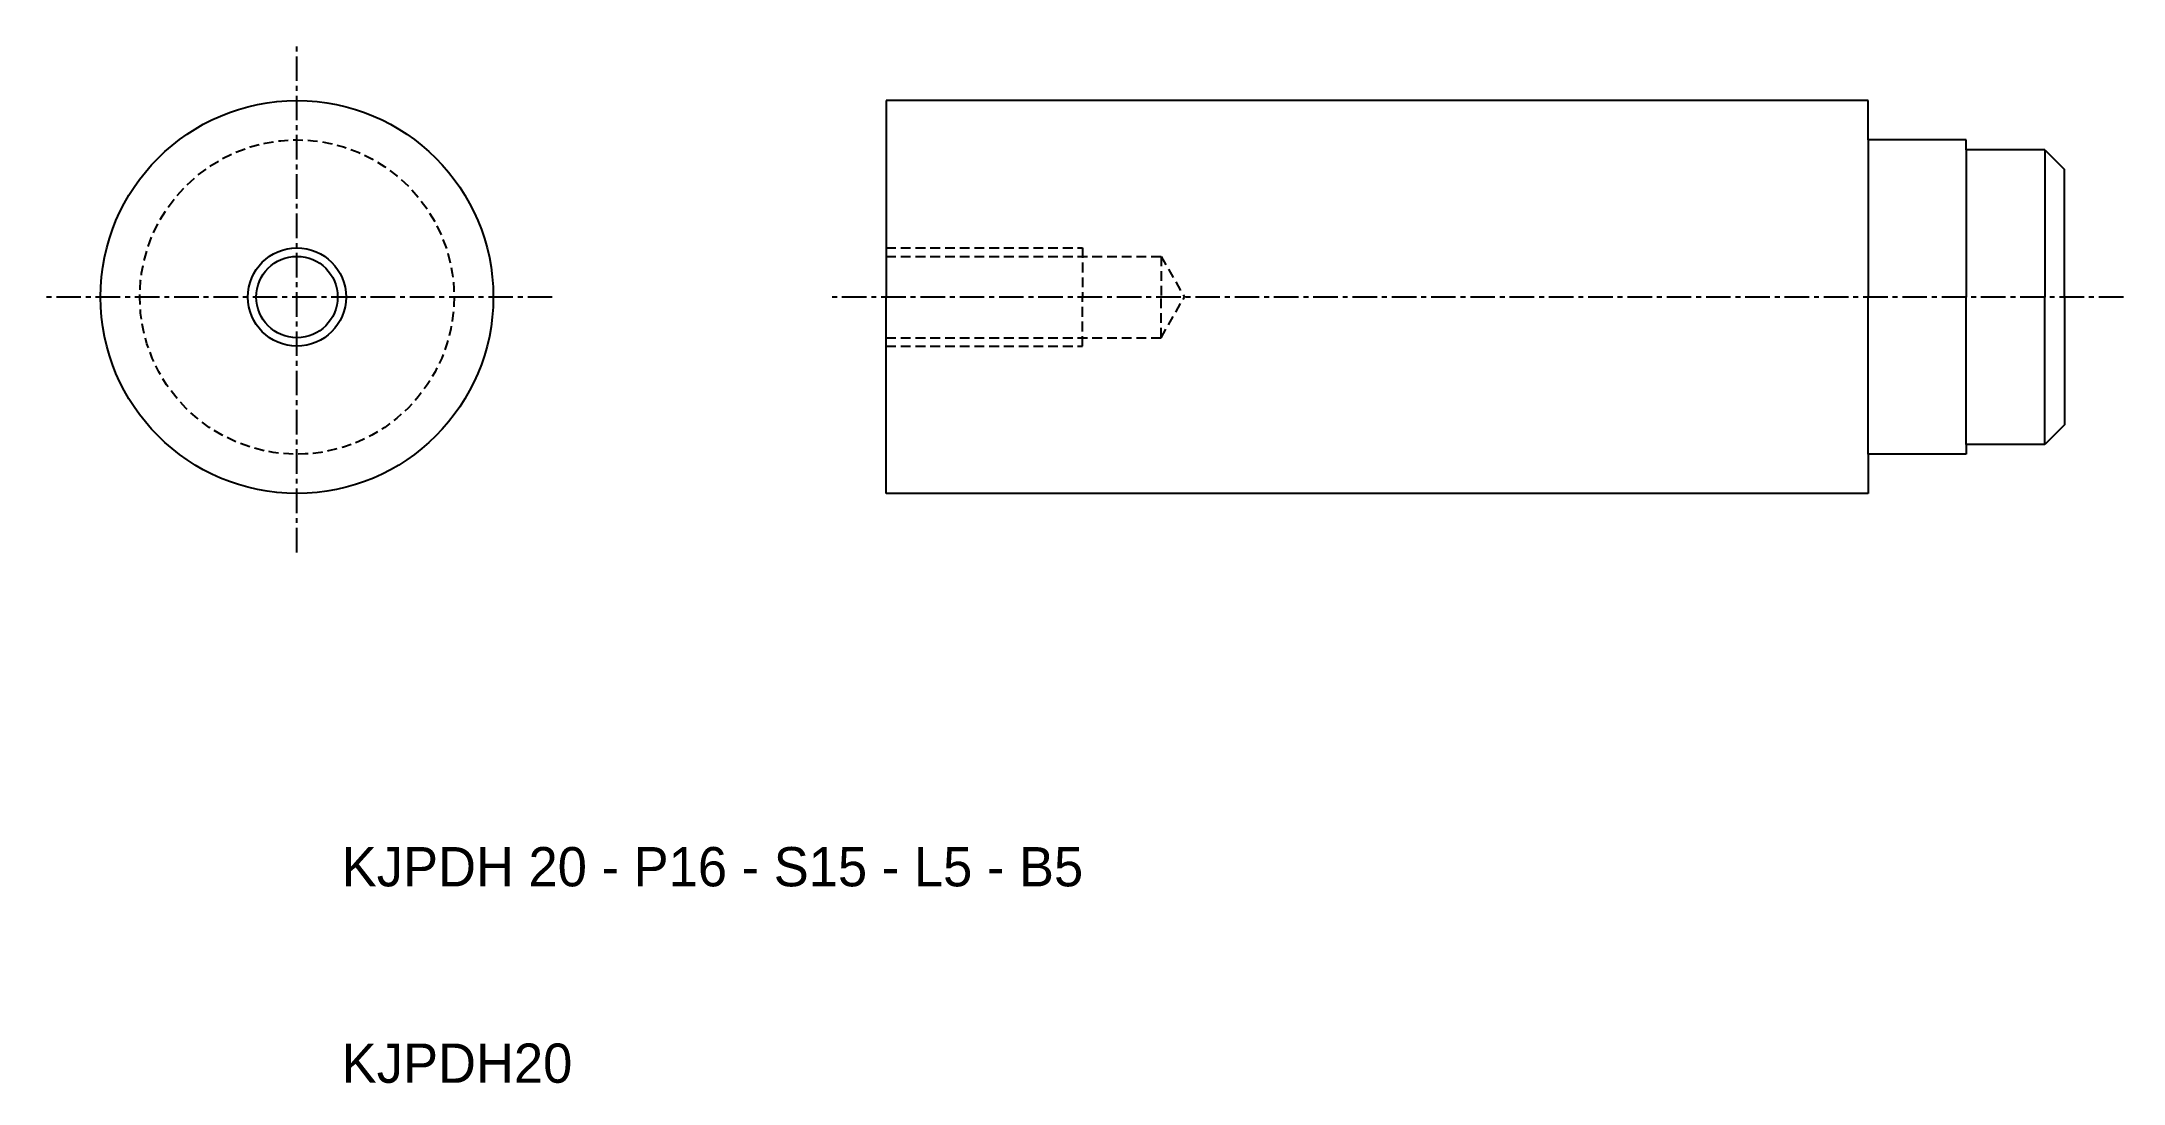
# Model space of a CAD drawing. Extents: x -43 to 63, y 10 to 63.
import ezdxf

# ---------------------------------------------------------------- set-up
doc = ezdxf.new("R2010")
doc.units = 0
doc.linetypes.add('CENTER', pattern=[2, 1.25, -0.25, 0.25, -0.25])
doc.linetypes.add('DASHED', pattern=[0.75, 0.5, -0.25])
doc.layers.get('0').update_dxf_attribs({"linetype": 'CONTINUOUS'})
doc.layers.add('CENTER', color=1, linetype='CENTER')

msp = doc.modelspace()

# ---------------------------------------------------------------- linework, layer by layer
at = {"color": 7, "linetype": 'CONTINUOUS'}
for p, q in [((50, 60), (0, 60)), ((0, 60), (0, 50)), ((50, 58), (50, 60)), ((50, 58), (50, 50)), ((55, 58), (50, 58)), ((55, 57.5), (55, 58)), ((55, 57.5), (55, 50)), ((59, 57.5), (55, 57.5)), ((59, 57.5), (59, 50)), ((59, 57.5), (60, 56.5)), ((60, 50), (60, 56.5)), ((0, 40), (0, 50)), ((50, 42), (50, 50)), ((55, 42.5), (55, 50)), ((59, 42.5), (59, 50)), ((60, 50), (60, 43.5)), ((60, 43.5), (59, 42.5)), ((59, 42.5), (55, 42.5)), ((55, 42.5), (55, 42)), ((55, 42), (50, 42)), ((50, 42), (50, 40)), ((50, 40), (0, 40))]:
    msp.add_line(p, q, dxfattribs=at)
at = {"color": 3, "linetype": 'DASHED'}
for p, q in [((0, 52.5), (10, 52.5)), ((0, 52.07), (14, 52.07)), ((10, 52.5), (10, 50)), ((14, 52.07), (14, 50)), ((14, 52.07), (15.19, 50)), ((10, 47.5), (10, 50)), ((14, 47.93), (15.19, 50)), ((14, 47.93), (14, 50)), ((0, 47.93), (14, 47.93)), ((0, 47.5), (10, 47.5))]:
    msp.add_line(p, q, dxfattribs=at)
at = {"color": 7, "linetype": 'CONTINUOUS'}
for radius in [10, 2.07]:
    msp.add_circle((-30, 50), radius, dxfattribs=at)
at = {"color": 3, "linetype": 'DASHED'}
msp.add_circle((-30, 50), 8, dxfattribs=at)
at = {"color": 3, "linetype": 'CONTINUOUS'}
msp.add_circle((-30, 50), 2.5, dxfattribs=at)
at = {"layer": 'CENTER', "color": 1, "linetype": 'CENTER'}
for p, q in [((-30, 37), (-30, 63)), ((-17, 50), (-43, 50)), ((63, 50), (-3, 50))]:
    msp.add_line(p, q, dxfattribs=at)

# ---------------------------------------------------------------- texts
at = {"color": 7, "linetype": 'CONTINUOUS'}
for s, p in [('KJPDH 20 - P16 - S15 - L5 - B5', (-27.72, 20)), ('KJPDH20', (-27.72, 10))]:
    msp.add_text(s, height=2, dxfattribs=at).set_placement(p)

doc.saveas('drawing.dxf')
